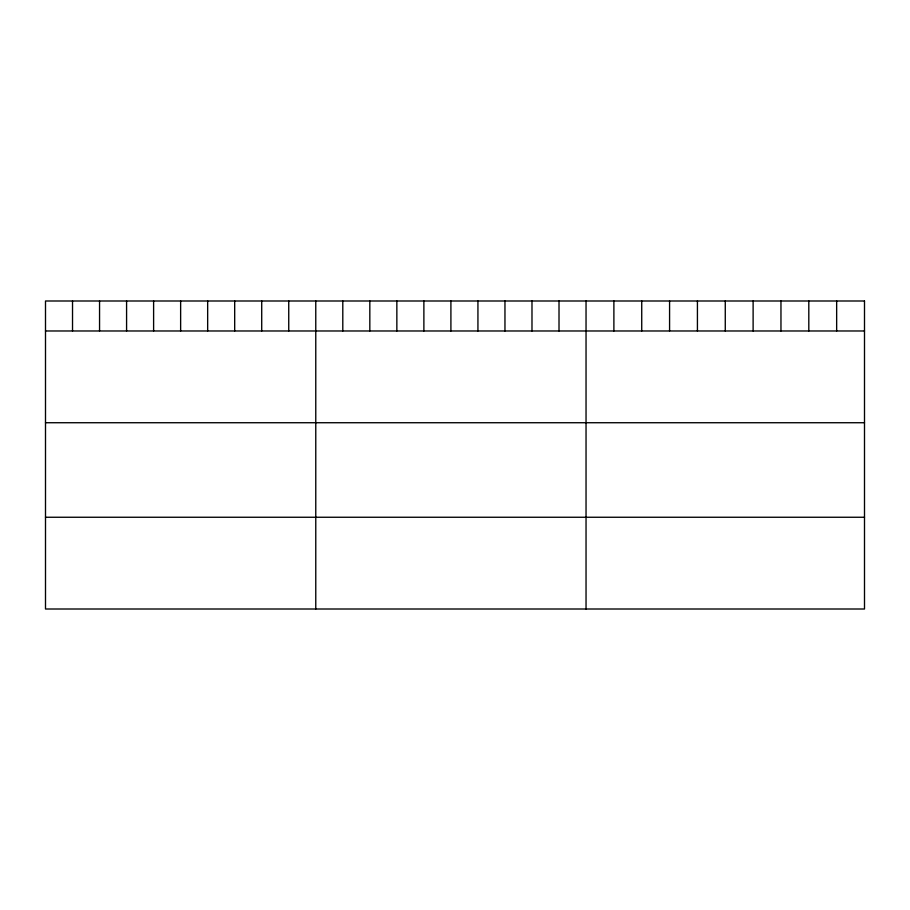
<?xml version="1.0" encoding="UTF-8"?>
<svg xmlns="http://www.w3.org/2000/svg" width="910" height="910" viewBox="0 0 910 910"><rect width="100%" height="100%" fill="white"/><g stroke="black" fill="none" stroke-linecap="round" stroke-linejoin="round"><path stroke-width="1.36" d="M45.5 330.978L864.5 330.978M45.5 422.729L864.5 422.729M45.5 517.255L864.5 517.255M836.654 300.994L836.654 330.978M808.808 300.994L808.808 330.978M780.962 300.994L780.962 330.978M753.116 300.994L753.116 330.978M725.27 300.994L725.27 330.978M697.424 300.994L697.424 330.978M669.578 300.994L669.578 330.978M641.732 300.994L641.732 330.978M613.886 300.994L613.886 330.978M586.04 300.994L586.04 609.006M559.013 300.994L559.013 330.978M531.986 300.994L531.986 330.978M504.959 300.994L504.959 330.978M477.932 300.994L477.932 330.978M450.905 300.994L450.905 330.978M423.878 300.994L423.878 330.978M396.851 300.994L396.851 330.978M369.824 300.994L369.824 330.978M342.797 300.994L342.797 330.978M315.77 300.994L315.77 609.006M288.743 300.994L288.743 330.978M261.716 300.994L261.716 330.978M234.689 300.994L234.689 330.978M207.662 300.994L207.662 330.978M180.635 300.994L180.635 330.978M153.608 300.994L153.608 330.978M126.581 300.994L126.581 330.978M99.554 300.994L99.554 330.978M72.527 300.994L72.527 330.978M864.5 300.994L45.5 300.994L45.5 609.006L864.5 609.006L864.5 300.994"/></g></svg>
